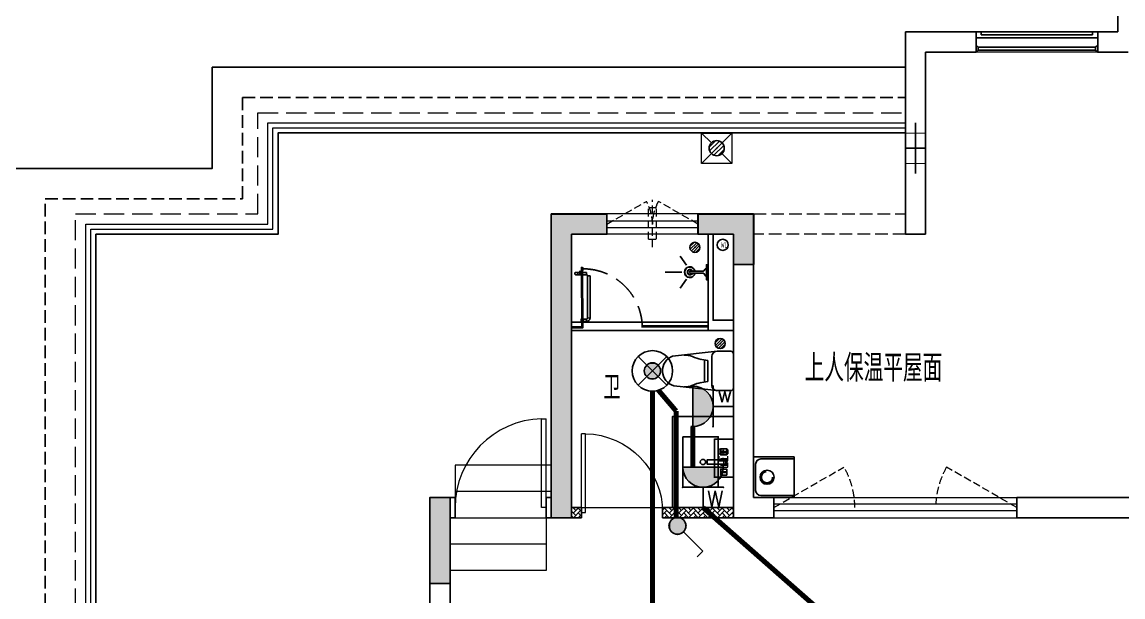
# Model space of a CAD drawing. Extents: x 3753737 to 4713801, y -857380 to 24339.
# Drawn here: x 4208484 to 4219363, y -791819 to -786140 of the extents above; entities that cross this region are included whole.
import ezdxf
from ezdxf.enums import TextEntityAlignment as Align

# ---------------------------------------------------------------- set-up
doc = ezdxf.new("R2010")
doc.units = 0
doc.header["$LTSCALE"] = 1000
doc.header["$MEASUREMENT"] = 0
for name, pattern in [('#P_--_20B1_001_t3$0$DASH', [0.35, 0.25, -0.1]), ('__DASH', [0.35, 0.25, -0.1]), ('DASH', [0.35, 0.25, -0.1]), ('HIDDEN', [0.375, 0.25, -0.125])]:
    doc.linetypes.add(name, pattern=pattern)
doc.layers.get('0').update_dxf_attribs({"linetype": 'CONTINUOUS'})
for name, color, linetype in [('!!电气', 1, 'CONTINUOUS'), ('3-栏杆1', 252, 'CONTINUOUS'), ('COLU', 7, 'CONTINUOUS'), ('EQUIP-插座', 3, 'CONTINUOUS'), ('EQUIP-照明', 3, 'CONTINUOUS'), ('IP-bath&kitchen-JOHNSON', 4, 'CONTINUOUS'), ('LVTRY', 252, 'CONTINUOUS'), ('P-bath&kitchen-JOHNSON', 4, 'CONTINUOUS'), ('ROOF', 183, 'CONTINUOUS'), ('S-砼墙填充', 251, 'CONTINUOUS'), ('TEL_TEXT', 7, 'CONTINUOUS'), ('VPIPE-中水', 122, 'CONTINUOUS'), ('VPIPE-雨水', 4, 'DASH'), ('WALL', 252, 'CONTINUOUS'), ('WIRE-照明', 2, 'CONTINUOUS'), ('保温', 6, 'CONTINUOUS'), ('机电标识类', 1, 'CONTINUOUS'), ('污水', 3, 'CONTINUOUS'), ('看线', 185, 'CONTINUOUS'), ('管', 193, 'CONTINUOUS'), ('铝合金', 144, 'CONTINUOUS')]:
    doc.layers.add(name, color=color, linetype=linetype)
for name, color, linetype, lineweight in [('EQUIP-消防', 3, 'CONTINUOUS', 20), ('PUB_TEXT', 7, 'CONTINUOUS', 20), ('STAIR', 252, 'CONTINUOUS', 20), ('WINDOW', 146, 'CONTINUOUS', 20), ('平面-分水线', 189, 'CONTINUOUS', 15), ('平面-栏杆', 56, 'CONTINUOUS', 15), ('平面-看线', 252, 'CONTINUOUS', 15), ('平面-空调室内机', 176, 'CONTINUOUS', 9), ('平面-空调预留孔', 252, 'CONTINUOUS', 15)]:
    doc.layers.add(name, color=color, linetype=linetype, lineweight=lineweight)
doc.styles.add('_TEL_DIM', font='SIMPLEX', dxfattribs={"width": 0.8, "height": 3.5, "bigfont": 'HZTXT'})
doc.styles.get("Standard").update_dxf_attribs({"font": 'gbenor.shx', "bigfont": 'gbcbig.shx'})
pattern_1 = [(45, (0, 0), (0, 47.4157523), [100.584, -33.528]), (135, (23.708, 23.708), (3e-15, 47.4157523), [100.584, -33.528])]

# ---------------------------------------------------------------- blocks, each defined once
blk = doc.blocks.new('dongkong')
at = {"layer": '平面-空调预留孔', "color": 8, "linetype": 'HIDDEN', "ltscale": 0.3}
for p, q in [((-603796, 210900), (-603796, 210431)), ((-603836, 210821), (-603836, 210511)), ((-603836, 210821), (-603756, 210821)), ((-603756, 210821), (-603756, 210511))]:
    blk.add_line(p, q, dxfattribs=at)
blk.add_lwpolyline([(-603756, 210511), (-603836, 210511)], dxfattribs=at)
blk = doc.blocks.new('$lvtry$00000171')
for p, q in [((-74, 11), (-11, 74)), ((-70, -27), (27, 70)), ((-53, -53), (53, 53)), ((-27, -70), (70, 27)), ((11, -74), (74, -11))]:
    blk.add_line(p, q)
blk.add_circle((0, 0), 75)
blk.add_point((0, 0))
blk = doc.blocks.new('R5T6Y7TRF')
at = {"layer": '平面-分水线', "color": 252, "elevation": -134}
blk.add_lwpolyline([(392485, -26438), (392785, -26438), (392785, -26738), (392485, -26738)], close=True, dxfattribs=at)
for points in [[(392485, -26438), (392582, -26534)], [(392688, -26534), (392785, -26438)], [(392485, -26738), (392593, -26629)], [(392676, -26629), (392785, -26738)]]:
    blk.add_lwpolyline(points, dxfattribs=at)
at = {"layer": 'LVTRY', "color": 252}
blk.add_blockref('$lvtry$00000171', (392635, -26588, -134), dxfattribs=at)
blk = doc.blocks.new('GDGDGDGRGD')
at = {"color": 252, "linetype": '__DASH', "ltscale": 0.1}
blk.add_wipeout([(428917, 296115), (428717, 296115), (428717, 295815), (428917, 295815)], dxfattribs=at).dxf.layer = '污水'
at = {"layer": '机电标识类', "color": 252, "linetype": 'DASH', "ltscale": 400}
for p, q in [((428817, 295715), (428817, 296215)), ((428917, 295965), (428717, 295965))]:
    blk.add_line(p, q, dxfattribs=at)
at = {"layer": '污水', "color": 252, "linetype": '__DASH', "ltscale": 0.1, "const_width": 10}
blk.add_lwpolyline([(428917, 296115), (428717, 296115), (428717, 295815), (428917, 295815)], close=True, dxfattribs=at)
blk = doc.blocks.new('GDGDGRD')
at = {"layer": 'S-砼墙填充'}
h = blk.add_hatch(color=252, dxfattribs=at)
h.dxf.hatch_style = 1
h.paths.add_polyline_path([(425767, 295815), (425767, 295615), (425417, 295615), (425417, 292815), (425217, 292815), (425217, 295815)])
h = blk.add_hatch(color=252, dxfattribs=at)
h.dxf.hatch_style = 1
h.paths.add_polyline_path([(426667, 295815), (426667, 295615), (427017, 295615), (427017, 295315), (427217, 295315), (427217, 295815)])
h = blk.add_hatch(color=252, dxfattribs=at)
h.dxf.hatch_style = 1
h.paths.add_polyline_path([(424217, 293015), (424217, 292815), (424217, 292165), (424017, 292165), (424017, 293015)])
at = {"layer": 'COLU', "color": 252}
for points in [[(425767, 295815), (425767, 295615), (425417, 295615), (425417, 292815), (425217, 292815), (425217, 295815)], [(426667, 295815), (426667, 295615), (427017, 295615), (427017, 295315), (427217, 295315), (427217, 295815)], [(424217, 293015), (424217, 292815), (424217, 292815), (424217, 292165), (424017, 292165), (424017, 293015)]]:
    blk.add_lwpolyline(points, close=True, dxfattribs=at)
blk = doc.blocks.new('VXVXVXDVXDVXVDX')
at = {"layer": '保温', "linetype": 'ByBlock', "ltscale": 10}
h = blk.add_hatch(dxfattribs=at)
h.set_pattern_fill('AR-HBONE', color=251, scale=55)
h.set_pattern_definition(pattern_1)
h.paths.add_polyline_path([(425517, 292815), (425517, 292915), (425417, 292915), (425417, 292815)])
h = blk.add_hatch(dxfattribs=at)
h.set_pattern_fill('AR-HBONE', color=251, scale=55)
h.set_pattern_definition(pattern_1)
h.paths.add_polyline_path([(427017, 292815), (427017, 292915), (426317, 292915), (426317, 292815)])
at = {"layer": '保温', "color": 251, "linetype": 'ByBlock', "ltscale": 10}
blk.add_line((427017, 292915), (427017, 292815), dxfattribs=at)
blk = doc.blocks.new('A$C3EB2330C')
at = {"layer": '管', "color": 252}
for p, q in [((0, 380), (330, 380)), ((380, 330), (380, 70)), ((330, 20), (0, 20))]:
    blk.add_line(p, q, dxfattribs=at)
blk.add_lwpolyline([(400, 400), (400, 0), (0, 0), (0, 400)], close=True, dxfattribs=at)
for centre, start, end in [((330, 330), 0, 90), ((330, 70), 270, 360)]:
    blk.add_arc(centre, 50, start, end, dxfattribs=at)
blk.add_ellipse((267, 200), major_axis=(-49.5, -49.5), ratio=1, start_param=-0.785398, end_param=5.497787, dxfattribs=at)
blk = doc.blocks.new('rrrrrrrrrrrra')
at = {"color": 8}
for p, q in [((-112, 459), (-112, 324)), ((253, 484), (-87, 484)), ((278, 324), (278, 459)), ((-112, 324), (-64, -103)), ((-59, 271), (224, 271)), ((-21, 232), (-34, 154)), ((186, 232), (-21, 232)), ((186, 232), (199, 154)), ((278, 324), (228, -116)), ((191, 200), (-26, 200))]:
    blk.add_line(p, q, dxfattribs=at)
for centre, radius, start, end in [((-87, 459), 25, 90, 180), ((253, 459), 25, 0, 90), ((-59, 324), 53.3, 180, 270), ((224, 324), 53.3, 270, 0), ((-323, 210), 294, 333.5369, 351.4828), ((488, 210), 294, 188.5172, 206.4631), ((149, -3), 224, 158.5202, 180), ((16, -3), 224, 0, 21.4798), ((84, -64), 153, 195.0773, 340.1181)]:
    blk.add_arc(centre, radius, start, end, dxfattribs=at)
blk = doc.blocks.new('A$C1E0F638F')
for points in [[(500, 435), (500, 85), (0, 85), (0, 435)], [(270, 30), (230, 30), (230, 195), (270, 195)], [(120, 0), (180, 0), (180, 60), (120, 60)], [(147, 55), (153, 55), (153, 5), (147, 5)], [(230, 30), (270, 30), (270, 10), (230, 10)], [(380, 0), (320, 0), (320, 60), (380, 60)], [(353, 55), (347, 55), (347, 5), (353, 5)]]:
    blk.add_lwpolyline(points, close=True)
blk.add_lwpolyline([(270, 60), (280, 60), (280, 0), (220, 0), (220, 60), (230, 60)])
blk.add_circle((250, 236), 26)
blk = doc.blocks.new('135')
blk.add_hatch(color=256).paths.add_polyline_path([(5, 2), (4, -1), (-5, 2), (-4, 5)])
for p, q in [((-6, 19), (-3, 19)), ((-3, 19), (-6, 19)), ((-6, 3), (5, -2)), ((-6, 3), (-5, 3)), ((-5, 11), (-5, 31)), ((5, 11), (-5, 11)), ((5, 10), (-5, 10)), ((-5, 3), (-4, 6)), ((-4, 6), (5, 2)), ((0, 0), (0, 39)), ((6, 19), (3, 19)), ((3, 19), (6, 19)), ((4, -1), (5, 2)), ((5, 11), (5, 32)), ((4, -1), (6, -2))]:
    blk.add_line(p, q)
for centre, radius, start, end in [((6, 16), 13.5, 151.0147, 204.8403), ((13, 4), 20.5, 163.0924, 182.0012), ((-6, 4), 1, 184.2275, 248.4661), ((-5, 22), 0.5, 335.7643, 151.0147), ((4, 18), 9.42, 155.7643, 171.9773), ((9, 15), 14.6, 166.278, 198.0953), ((14, 4), 19.5, 163.7443, 182.5269), ((-5, 3), 0.5, 181.9385, 247.2597), ((5, 22), 0.5, 29.8425, 204.574), ((-6, 17), 11.7, 10.475, 24.574), ((-6, 15), 12.4, 338.6449, 16.0476), ((29, 7), 24, 172.9439, 199.2318), ((-6, 16), 13.4, 334.9111, 29.8425), ((26, 6), 20.6, 169.1454, 199.9526), ((6, -1), 1.17, 247.4597, 19.9526), ((6, -1), 0.5, 247.4597, 19.2318)]:
    blk.add_arc(centre, radius, start, end)
blk.add_open_spline([(-5, 31), (-4, 31), (-2, 33), (1, 29), (3, 31), (5, 32)], degree=3, knots=[0, 0, 0, 0, 3.066329, 6.218313, 11.124135, 11.124135, 11.124135, 11.124135])
blk = doc.blocks.new('SDFAWERAWER')
at = {"layer": 'LVTRY', "color": 252}
for p, q in [((593941, -1242210), (593784, -1242595)), ((593965, -1242220), (593807, -1242604)), ((593941, -1242210), (593965, -1242220)), ((593988, -1242191), (593978, -1242214)), ((594007, -1242226), (593978, -1242214)), ((594017, -1242203), (593988, -1242191)), ((594016, -1242220), (594027, -1242193)), ((594016, -1242220), (594022, -1242223)), ((594026, -1242204), (594018, -1242222)), ((594018, -1242222), (594021, -1242220)), ((594025, -1242211), (594021, -1242220)), ((594023, -1242221), (594022, -1242223)), ((594022, -1242223), (594024, -1242222)), ((594023, -1242211), (594030, -1242194)), ((594024, -1242221), (594024, -1242222)), ((594025, -1242211), (594031, -1242197)), ((594027, -1242193), (594033, -1242195)), ((594028, -1242234), (594078, -1242255)), ((594030, -1242194), (594031, -1242197)), ((594032, -1242197), (594033, -1242195)), ((594033, -1242195), (594034, -1242197)), ((594034, -1242198), (594034, -1242197)), ((594047, -1242201), (594036, -1242229)), ((594036, -1242229), (594039, -1242230)), ((594037, -1242211), (594088, -1242232)), ((594039, -1242230), (594045, -1242214)), ((594039, -1242230), (594042, -1242228)), ((594042, -1242228), (594051, -1242205)), ((594050, -1242202), (594043, -1242218)), ((594047, -1242201), (594050, -1242202)), ((594050, -1242202), (594051, -1242205)), ((594057, -1242246), (594067, -1242223)), ((593784, -1242595), (593807, -1242604)), ((593803, -1242641), (593813, -1242618)), ((593803, -1242641), (593833, -1242653)), ((593813, -1242618), (593842, -1242630)), ((593842, -1242630), (593833, -1242653)), ((593834, -1242656), (593833, -1242653)), ((593845, -1242629), (593834, -1242656)), ((593836, -1242657), (593834, -1242656)), ((593848, -1242630), (593836, -1242657)), ((593845, -1242629), (593842, -1242630)), ((593848, -1242630), (593845, -1242629)), ((593847, -1242662), (593858, -1242634)), ((593847, -1242662), (593850, -1242663)), ((593850, -1242663), (593861, -1242635)), ((593852, -1242662), (593862, -1242637)), ((593858, -1242634), (593861, -1242635)), ((593861, -1242635), (593862, -1242637))]:
    blk.add_line(p, q, dxfattribs=at)
blk.add_lwpolyline([(593823, -1242717), (594046, -1242174), (594037, -1242170), (593814, -1242713)], close=True, dxfattribs=at)
blk.add_arc((594075, -1242240), 15.3, 281.7932, 33.7019, dxfattribs=at)
for centre, major_axis, start_param, end_param in [((593974, -1242224), (3.93, 9.6), 0, 1.570796), ((593817, -1242608), (13.5, 33.1), 1.570796, 3.141593), ((593817, -1242608), (3.93, 9.6), 1.570796, 3.141593)]:
    blk.add_ellipse(centre, major_axis=major_axis, ratio=1, start_param=start_param, end_param=end_param, dxfattribs=at)
at = {"layer": 'P-bath&kitchen-JOHNSON', "color": 252, "linetype": 'DASH'}
blk.add_arc((593810, -1242714), 586, 67.5369, 157.1325, dxfattribs=at)
at = {"layer": 'LVTRY', "color": 252, "xscale": -1, "rotation": 157.7329157530927}
blk.add_blockref('135', (594045, -1242162), dxfattribs=at)
blk = doc.blocks.new('A$C5DCB2F21')
at = {"layer": 'IP-bath&kitchen-JOHNSON', "color": 8}
for p, q in [((74, 0), (-74, 0)), ((-10, -174), (-10, -49)), ((11, -174), (11, -49)), ((-68, -213), (-158, -275)), ((68, -213), (158, -275)), ((0, -261), (0, -425))]:
    blk.add_line(p, q, dxfattribs=at)
blk.add_lwpolyline([(74, 0), (74, -16), (-74, -16), (-74, 0)], dxfattribs=at)
for points in [[(-26, -31, -0.364142), (-38, -16, -0.020495)], [(-10, -49, 0.214893), (-26, -31, 7.649644)], [(11, -49, -0.21439), (26, -31, -7.649644)], [(26, -31, 0.364142), (38, -16, 0.020495)]]:
    blk.add_lwpolyline(points, format="xyb", dxfattribs=at)
blk.add_arc((0, -174), 10.5, 180, 0, dxfattribs=at)
for centre, major_axis, ratio, start_param, end_param in [((0, -181), (53.6, 0), 0.987577, 1.76809, 7.656688), ((0, -179), (-51, 0), 0.990052, -1.36297, 4.504563), ((0, -178), (-26.8, 0), 0.994812, -1.167677, 4.309269), ((-12, -165), (0, 1.43), 0.85, -1.570796, 4.712389), ((-12, -189), (0, 1.43), 0.85, 4.712389, 10.995574), ((12, -165), (0, 1.43), 0.85, 4.712389, 10.995574), ((12, -189), (0, 1.43), 0.85, 4.712389, 10.995574)]:
    blk.add_ellipse(centre, major_axis=major_axis, ratio=ratio, start_param=start_param, end_param=end_param, dxfattribs=at)
blk = doc.blocks.new('A$C5C58052D')
at = {"layer": 'IP-bath&kitchen-JOHNSON', "color": 252}
for p, q in [((-50, -870), (-1400, -870)), ((-1400, -915), (-1300, -915)), ((-1400, -925), (-1300, -925)), ((-50, -950), (-1400, -950)), ((-1300, -925), (-1300, -915)), ((-50, -905), (-700, -905)), ((-700, -915), (-700, -905)), ((-50, -915), (-700, -915))]:
    blk.add_line(p, q, dxfattribs=at)
for points in [[(-50, 0), (-50, -950), (200, -950)], [(0, 0), (0, -850), (200, -850)]]:
    blk.add_lwpolyline(points, dxfattribs=at)
at = {"layer": 'LVTRY', "color": 252}
blk.add_lwpolyline([(-400, -2700), (200, -2700), (200, -1800), (-400, -1800)], close=True, dxfattribs=at)
at = {"layer": 'IP-bath&kitchen-JOHNSON', "color": 252, "xscale": -1}
for name, p, rotation in [('A$C5DCB2F21', (-50, -375), 269.991511475553), ('SDFAWERAWER', (1019019, 924235), 337.7402306568928)]:
    blk.add_blockref(name, p, dxfattribs=dict(at, rotation=rotation))
at = {"layer": 'LVTRY', "color": 252, "xscale": 0.6666666667107826, "yscale": 0.6666666667107826}
for p in [(-180, -130), (70, -1080)]:
    blk.add_blockref('$lvtry$00000171', p, dxfattribs=at)
at = {"layer": 'LVTRY', "color": 252, "extrusion": (0, 0, -1), "zscale": -1, "rotation": 90.00000000000001}
blk.add_blockref('rrrrrrrrrrrra', (284, -1433), dxfattribs=at)
at = {"layer": 'LVTRY', "color": 252, "rotation": 90.00000000000001}
blk.add_blockref('A$C1E0F638F', (135, -2500), dxfattribs=at)
blk = doc.blocks.new('$DorLib2D$00000001')
for p, q in [((0.45, 0.975), (0.5, 0.975)), ((0.45, 0), (0.45, 0.975)), ((0.5, 0), (0.5, 0.975)), ((0.5, 0), (0.45, 0))]:
    blk.add_line(p, q)
at = {"lineweight": 13}
blk.add_arc((0.475, 0), 0.975, 91.4693, 180, dxfattribs=at)
blk = doc.blocks.new('$WINLIB2D$00000001')
at = {"color": 0}
for points in [[(-0.5, 0.5), (-0.5, -0.5)], [(-0.5, 0.5), (0.5, 0.5)], [(0.5, -0.5), (0.5, 0.5)], [(0.5, 0.1667), (-0.5, 0.1667)], [(0.5, -0.1667), (-0.5, -0.1667)], [(-0.5, -0.5), (0.5, -0.5)]]:
    blk.add_lwpolyline(points, dxfattribs=at)
blk = doc.blocks.new('A$C100F5A36')
at = {"layer": '3-栏杆1', "color": 252}
for p, q in [((20622.7, -8033.3), (20602.5, -8015.5)), ((20602.5, -8015.5), (20622.7, -8033.3)), ((20622.7, -8033.3), (21782.2, -8033.3)), ((20622.7, -8033.3), (20622.7, -8062.6)), ((21782.2, -8033.3), (21802.5, -8015.5)), ((21802.5, -8015.5), (21782.2, -8033.3)), ((21782.2, -8033.3), (21782.2, -8062.6)), ((20622.7, -8062.6), (20602.5, -8082.4)), ((20602.5, -8082.4), (20622.7, -8062.6)), ((21782.2, -8062.6), (20622.7, -8062.6)), ((21802.5, -8082.4), (21782.2, -8062.6))]:
    blk.add_line(p, q, dxfattribs=at)
at = {"layer": 'ROOF', "color": 252, "ltscale": 0.8}
for points in [[(14202.5, -18232.4), (11102.5, -18232.4), (11102.5, -9232.4), (13052.5, -9232.4), (13052.5, -8232.4), (19902.5, -8232.4)], [(14352.5, -17582.4), (11902.5, -17582.4), (11902.5, -9882.4), (13702.5, -9882.4), (13702.5, -8882.4), (19902.5, -8882.4)]]:
    blk.add_lwpolyline(points, dxfattribs=at)
at = {"layer": 'STAIR', "color": 252}
blk.add_line((15452.5, -12682.4), (16352.5, -12682.4), dxfattribs=at)
for points in [[(16402.5, -12422.4), (16402.5, -12162.4), (15452.5, -12162.4), (15452.5, -12422.4)], [(16402.5, -12682.4), (16402.5, -12422.4), (15452.5, -12422.4), (15452.5, -12682.4)], [(16352.5, -12682.4), (16352.5, -12942.4), (15402.4, -12942.4), (15402.4, -12682.4)], [(16352.5, -12942.4), (16352.5, -13202.4), (15402.4, -13202.4), (15402.4, -12942.4)]]:
    blk.add_lwpolyline(points, dxfattribs=at)
at = {"layer": 'VPIPE-中水', "color": 252, "linetype": 'Continuous'}
blk.add_circle((18097.2, -9987.4), 55, dxfattribs=at)
at = {"layer": 'VPIPE-雨水', "color": 252}
blk.add_circle((18535, -12282.4), 55, dxfattribs=at)
at = {"layer": 'WALL', "color": 252}
for p, q in [((22002.5, -7882.4), (22002.5, -6232.4)), ((20602.5, -7882.4), (19902.5, -7882.4)), ((20602.5, -8082.4), (20602.5, -7882.4)), ((22002.5, -7882.4), (21802.5, -7882.4)), ((21802.5, -8082.4), (21802.5, -7882.4)), ((20602.5, -8082.4), (20102.5, -8082.4)), ((22102.5, -8082.4), (21802.5, -8082.4)), ((16952.5, -9682.4), (16402.5, -9682.4)), ((16402.5, -12482.4), (16402.5, -9682.4)), ((16952.5, -9882.4), (16952.5, -9682.4)), ((18402.5, -9682.4), (17852.5, -9682.4)), ((17852.5, -9682.4), (17852.5, -9882.4)), ((18402.5, -12482.4), (18402.5, -9682.4)), ((16602.5, -9882.4), (16952.5, -9882.4)), ((16602.5, -12582.4), (16602.5, -9882.4)), ((17852.5, -9882.4), (18202.5, -9882.4)), ((18202.5, -12582.4), (18202.5, -9882.4)), ((19902.5, -9882.4), (20102.5, -9882.4)), ((15452.5, -12482.4), (15202.5, -12482.4)), ((15202.5, -16982.4), (15202.5, -12482.4)), ((15452.5, -12682.4), (15452.5, -12482.4)), ((16402.5, -12482.4), (16352.5, -12482.4)), ((16352.5, -12482.4), (16352.5, -12682.4)), ((18602.5, -12482.4), (18402.5, -12482.4)), ((18602.5, -12682.4), (18602.5, -12482.4)), ((22952.5, -12482.4), (21002.5, -12482.4)), ((21002.5, -12482.4), (21002.5, -12682.4)), ((16702.5, -12582.4), (16602.5, -12582.4)), ((16702.5, -12682.4), (16702.5, -12582.4)), ((18202.5, -12582.4), (17502.5, -12582.4)), ((17502.5, -12582.4), (17502.5, -12682.4)), ((15402.5, -12682.4), (15452.5, -12682.4)), ((15402.5, -16982.4), (15402.5, -12682.4)), ((16352.5, -12682.4), (16502.5, -12682.4)), ((16502.5, -12682.4), (16702.5, -12682.4)), ((17502.5, -12682.4), (18302.5, -12682.4)), ((18302.5, -12682.4), (18602.5, -12682.4)), ((21002.5, -12682.4), (22952.5, -12682.4))]:
    blk.add_line(p, q, dxfattribs=at)
at = {"layer": 'WINDOW', "color": 252, "linetype": 'DASH', "ltscale": 0.5}
for p, q in [((18402.5, -9682.4), (19902.5, -9682.4)), ((19902.5, -9882.4), (18402.5, -9882.4))]:
    blk.add_line(p, q, dxfattribs=at)
at = {"layer": 'WINDOW', "color": 252}
blk.add_line((16702.5, -12582.4), (17502.5, -12582.4), dxfattribs=at)
at = {"layer": 'WINDOW', "color": 252, "linetype": 'DASH', "ltscale": 0.3}
for points in [[(16952.6, -9782.4), (17342.3, -9557.5, -0.1316053), (17402.6, -9782.4)], [(17852.6, -9782.4), (17462.8, -9557.5, 0.1316053), (17402.6, -9782.4)], [(18602.5, -12582.4), (19295.3, -12182.4, -0.1316525), (19402.5, -12582.4)], [(21002.5, -12582.4), (20309.6, -12182.4, 0.1316525), (20202.5, -12582.4)]]:
    blk.add_lwpolyline(points, format="xyb", dxfattribs=at)
at = {"layer": '平面-看线', "color": 252}
blk.add_line((21802.5, -8082.4), (20602.5, -8082.4), dxfattribs=at)
at = {"layer": '平面-看线', "color": 252, "linetype": 'DASH', "ltscale": 0.8}
blk.add_lwpolyline([(14352.5, -17782.4), (11702.5, -17782.4), (11702.5, -9682.4), (13502.5, -9682.4), (13502.5, -8682.4), (19902.5, -8682.4)], dxfattribs=at)
at = {"layer": '看线', "color": 252, "linetype": '#P_--_20B1_001_t3$0$DASH', "ltscale": 0.5}
blk.add_lwpolyline([(14352.5, -18782.4), (14352.5, -17932.4), (11402.5, -17932.4), (11402.5, -9532.4), (13352.5, -9532.4), (13352.5, -8532.4), (19902.5, -8532.4)], dxfattribs=at)
at = {"layer": '铝合金', "color": 252}
for points in [[(20632.5, -7942.4), (20602.5, -7942.4), (20602.5, -7882.4), (20652.5, -7882.4), (20652.5, -7912.4)], [(20602.5, -7912.4), (20602.5, -7882.4), (20652.5, -7882.4), (20652.5, -7892.4), (20652.5, -7892.4), (20652.5, -7912.4)], [(20652.5, -7882.4), (21752.5, -7882.4)], [(20652.5, -7912.4), (21752.5, -7912.4)], [(21772.5, -7942.4), (21802.5, -7942.4), (21802.5, -7882.4), (21752.5, -7882.4), (21752.5, -7912.4)], [(21802.5, -7912.4), (21802.5, -7882.4), (21752.5, -7882.4), (21752.5, -7892.4), (21752.5, -7892.4), (21752.5, -7912.4)], [(20632.5, -7942.4), (21772.5, -7942.4)]]:
    blk.add_lwpolyline(points, dxfattribs=at)
at = {"color": 252}
for name, p in [('R5T6Y7TRF', (-374597.4, 17555.2, 134.4)), ('A$C5C58052D', (18002.4, -9882.4)), ('VXVXVXDVXDVXVDX', (-408814.1, -305497.8))]:
    blk.add_blockref(name, p, dxfattribs=at)
at = {"layer": 'WINDOW', "color": 252}
for name, p, xscale, yscale, zscale, rotation in [('$WINLIB2D$00000001', (17402.5, -9782.4), -900, -200, -900, 1.823162473766424e-09), ('$DorLib2D$00000001', (15902.5, -12582.4), 900, 900, 900, 3.223884863770534e-09), ('$DorLib2D$00000001', (17102.5, -12632.4), -800, 800, -800, 1.26732025614389e-08), ('$WINLIB2D$00000001', (19802.5, -12582.4), 2400, -200, 2400, 1.267179831401196e-08)]:
    blk.add_blockref(name, p, dxfattribs=dict(at, xscale=xscale, yscale=yscale, zscale=zscale, rotation=rotation))
at = {"layer": '平面-空调室内机', "color": 252, "ltscale": 0.3, "xscale": -1, "rotation": 180}
blk.add_blockref('dongkong', (621198.5, 200888.4), dxfattribs=at)
at = {"layer": '管', "color": 252, "rotation": 180}
blk.add_blockref('A$C3EB2330C', (18802.5, -12082.4), dxfattribs=at)
at = {"layer": 'PUB_TEXT', "color": 252, "width": 0.6}
blk.add_text('WL', height=56, dxfattribs=at).set_placement((18076.2, -10015.4))
at = {"layer": 'PUB_TEXT', "color": 252}
for s, height, p in [('上人保温平屋面', 270.07, (18906.3, -11339.5)), ('卫', 236.3, (16917.4, -11513.6))]:
    blk.add_text(s, height=height, dxfattribs=at).set_placement(p)
at = {"color": 252}
blk.add_blockref('GDGDGDGRGD', (-408814.1, -304997.8), dxfattribs=at)
at = {"layer": 'WALL', "color": 252}
for p, q in [((19902.5, -9882.4), (19902.5, -7882.4)), ((20102.5, -9882.4), (20102.5, -8082.4))]:
    blk.add_line(p, q, dxfattribs=at)
at = {"layer": '平面-栏杆', "color": 252}
for points in [[(14352.5, -17682.4), (11802.5, -17682.4), (11802.5, -9782.4), (13602.5, -9782.4), (13602.5, -8782.4), (19902.5, -8782.4)], [(14352.5, -17632.4), (11852.5, -17632.4), (11852.5, -9832.4), (13652.5, -9832.4), (13652.5, -8832.4), (19902.5, -8832.4)]]:
    blk.add_lwpolyline(points, dxfattribs=at)
at = {"color": 252}
blk.add_blockref('GDGDGRD', (-408814.1, -305497.8), dxfattribs=at)
blk = doc.blocks.new('$equip$00001149')
for p, q in [((-0.354, 0.354), (0.354, -0.354)), ((0.354, 0.354), (-0.354, -0.354))]:
    blk.add_line(p, q)
for radius in [0.5, 0.2]:
    blk.add_circle((0, 0), radius)
for points in [[(-0.173, 0.1), (0.173, 0.1), (-0.2, 0), (0.2, 0)], [(-0.173, -0.1), (0.173, -0.1), (-0.2, 0), (0.2, 0)], [(-0.1, 0.173), (0.1, 0.173), (-0.173, 0.1), (0.173, 0.1)], [(0, 0.2), (0, 0.2), (-0.1, 0.173), (0.1, 0.173)], [(-0.1, -0.173), (0.1, -0.173), (-0.173, -0.1), (0.173, -0.1)], [(0, -0.2), (0, -0.2), (-0.1, -0.173), (0.1, -0.173)]]:
    blk.add_solid(points)
at = {"flags": 9}
blk.add_attdef('A', (0, 0), '', height=0.00002, dxfattribs=at)
blk = doc.blocks.new('$equip$00001962')
for p, q in [((0.147, 0.356), (0.625, 0.833)), ((0.625, 0.833), (0.766, 0.692))]:
    blk.add_line(p, q)
blk.add_circle((0, 0.208), 0.208)
for p in [(0, 0.417), (-0.208, 0.208), (0, 0), (0.208, 0.208)]:
    blk.add_point(p)
for points in [[(-0.18, 0.313), (0.18, 0.313), (-0.208, 0.208), (0.208, 0.208)], [(-0.104, 0.389), (0.104, 0.389), (-0.18, 0.313), (0.18, 0.313)], [(0, 0.417), (0, 0.417), (-0.104, 0.389), (0.104, 0.389)], [(-0.18, 0.104), (0.18, 0.104), (-0.208, 0.208), (0.208, 0.208)], [(-0.104, 0.028), (0.104, 0.028), (-0.18, 0.104), (0.18, 0.104)], [(0, 0), (0, 0), (-0.104, 0.028), (0.104, 0.028)]]:
    blk.add_solid(points)
at = {"layer": 'TEL_TEXT', "style": '_TEL_DIM', "flags": 1}
blk.add_attdef('A', text='', height=0.00002, dxfattribs=at).set_placement((0, 0), align=Align.MIDDLE_CENTER)
blk = doc.blocks.new('$equip$00001764')
for p, q in [((-0.5, 1.05), (-0.5, 1)), ((-0.5, 1), (0.5, 1)), ((0.5, 1.05), (0.5, 1)), ((0.5, 0.5), (-0.5, 0.5)), ((0, 0.5), (0, 0))]:
    blk.add_line(p, q)
blk.add_arc((0, 1), 0.5, 180, 0)
for p in [(-0.5, 0.5), (0.5, 0.5), (0, 0)]:
    blk.add_point(p)
for points in [[(0.433, 0.75), (-0.433, 0.75), (0.5, 1), (-0.5, 1)], [(0.25, 0.567), (-0.25, 0.567), (0.433, 0.75), (-0.433, 0.75)], [(0, 0.5), (0, 0.5), (0.25, 0.567), (-0.25, 0.567)]]:
    blk.add_solid(points)
at = {"color": 7, "style": '_TEL_DIM'}
blk.add_attdef('$TEXT$', text='', height=0.4, dxfattribs=at).set_placement((0.303, 0.211), align=Align.MIDDLE_CENTER)
at = {"color": 7, "style": '_TEL_DIM', "flags": 1}
blk.add_attdef('A', text='', height=0.00002, dxfattribs=at).set_placement((0, 0), align=Align.MIDDLE_CENTER)
blk = doc.blocks.new('$equip$00002389')
for p, q in [((-0.65, 0.65), (-0.65, 0)), ((0.65, 0.65), (-0.65, 0.65)), ((0.65, 0), (0.65, 0.65)), ((-0.65, 0), (0.65, 0))]:
    blk.add_line(p, q)
at = {"const_width": 0.05}
blk.add_lwpolyline([(-0.65, 0.65), (0.65, 0.65), (0.65, 0), (-0.65, 0), (-0.65, 0.65), (0.65, 0.65)], dxfattribs=at)
for p in [(0, 0.65), (-0.65, 0.325), (0, 0), (0.65, 0.325)]:
    blk.add_point(p)
at = {"color": 7, "style": '_TEL_DIM'}
blk.add_attdef('$TEXT$', text='', height=0.3, dxfattribs=at).set_placement((0.006, 0.343), align=Align.MIDDLE_CENTER)
at = {"color": 7, "style": '_TEL_DIM', "flags": 1}
blk.add_attdef('A', text='', height=0.00002, dxfattribs=at).set_placement((0, 0), align=Align.MIDDLE_CENTER)

msp = doc.modelspace()

# ---------------------------------------------------------------- block references
at = {"layer": '!!电气'}
msp.add_blockref('A$C100F5A36', (4197311, -778353.6), dxfattribs=at)

# ---------------------------------------------------------------- next in the draw order: linework, layer by layer
at = {"layer": 'WIRE-照明', "color": 2, "linetype": 'Continuous', "const_width": 50}
for points in [[(4214947.5, -789982.2), (4214772.7, -789777)], [(4214713.4, -789786), (4214713.4, -792141.9)], [(4214947.5, -791033.4), (4214947.5, -789982.2)], [(4215113.4, -790136), (4215113.4, -790536)], [(4219288, -794517.7), (4215213.4, -790936)], [(4214947.5, -791036), (4214947.5, -791033.4)]]:
    msp.add_lwpolyline(points, dxfattribs=at)

# ---------------------------------------------------------------- next in the draw order: block references
at = {"layer": 'EQUIP-插座', "color": 6}
ref = msp.add_blockref('$equip$00001764', (4215513.4, -789936), dxfattribs=dict(at, xscale=400, yscale=400, zscale=400, rotation=90.00000000122526))
ref.add_attrib('$TEXT$', 'w', dxfattribs={"layer": '0', "color": 7, "height": 160, "style": '_TEL_DIM'}).set_placement((4215429, -789814.8), align=Align.MIDDLE_CENTER)
at = {"layer": 'EQUIP-插座', "color": 2, "xscale": 400, "yscale": 400, "zscale": 400}
msp.add_blockref('$equip$00001764', (4215213.4, -790936), dxfattribs=at).add_auto_attribs({'$TEXT$': 'W'})
at = {"layer": 'EQUIP-消防', "color": 7, "xscale": 288, "yscale": 288, "zscale": 288, "rotation": 90}
msp.add_blockref('$equip$00002389', (4215513.4, -790448.8), dxfattribs=at).add_auto_attribs({'$TEXT$': 'LEB'})
at = {"layer": 'EQUIP-照明', "color": 2, "xscale": 400, "yscale": 400, "zscale": 400}
msp.add_blockref('$equip$00001149', (4214713.4, -789586), dxfattribs=at)
at = {"layer": 'EQUIP-照明', "color": 2, "xscale": 400, "yscale": 400, "zscale": 400, "rotation": 270}
msp.add_blockref('$equip$00001962', (4214878.1, -791115.6), dxfattribs=at)

doc.saveas('drawing.dxf')
